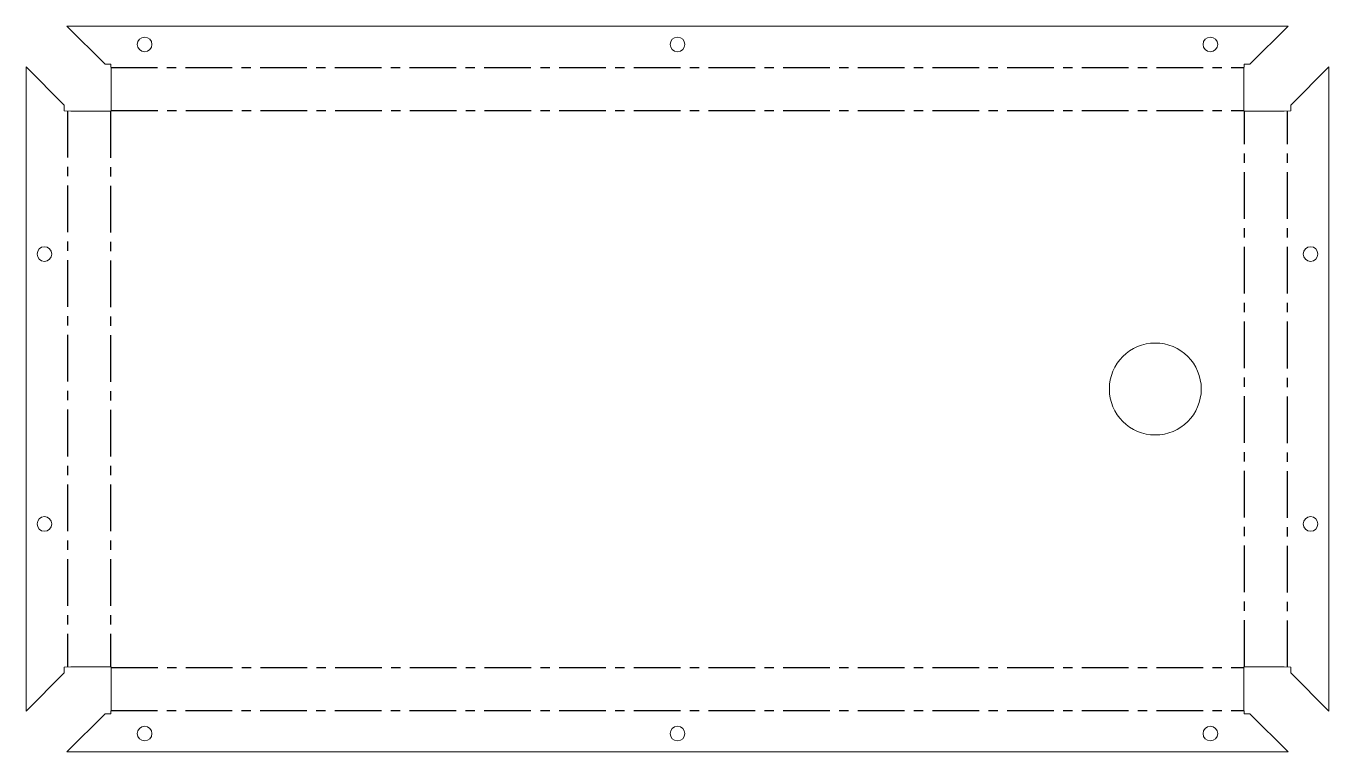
# Model space of a CAD drawing. Header units: millimetres. Extents: x -177 to 177, y -99 to 99.
import ezdxf

# ---------------------------------------------------------------- set-up
doc = ezdxf.new("R2010")
doc.units = ezdxf.units.MM
doc.linetypes.add('CENTERX2', pattern=[20.32, 12.7, -2.54, 2.54, -2.54])
doc.linetypes.add('HIDDEN', pattern=[1.905, 1.27, -0.635])

msp = doc.modelspace()

# ---------------------------------------------------------------- linework, layer by layer
at = {"color": 7, "linetype": 'Continuous', "lineweight": 15}
for p, q in [((-155.73, 88.34), (-166.13, 98.74)), ((166.13, 98.74), (-166.13, 98.74)), ((155.73, 88.34), (166.13, 98.74)), ((-177.24, 87.63), (-177.24, -87.63)), ((-166.84, 77.23), (-177.24, 87.63)), ((-154.19, 88.34), (-155.73, 88.34)), ((-154.13, 86.52), (-154.19, 88.34)), ((-154.13, 75.63), (-154.13, 86.52)), ((154.19, 88.34), (154.13, 86.52)), ((154.13, 75.63), (154.13, 86.52)), ((154.19, 88.34), (155.73, 88.34)), ((166.84, 77.23), (177.24, 87.63)), ((177.24, -87.63), (177.24, 87.63)), ((-166.84, 75.69), (-166.84, 77.23)), ((-166.84, 75.69), (-165.02, 75.63)), ((-154.13, 75.63), (-165.02, 75.63)), ((154.13, 75.63), (165.02, 75.63)), ((165.02, 75.63), (166.84, 75.69)), ((166.84, 75.69), (166.84, 77.23)), ((-166.84, -77.23), (-177.24, -87.63)), ((-165.02, -75.63), (-166.84, -75.69)), ((-166.84, -75.69), (-166.84, -77.23)), ((-154.13, -75.63), (-165.02, -75.63)), ((-154.13, -75.63), (-154.13, -86.52)), ((154.13, -75.63), (165.02, -75.63)), ((154.13, -75.63), (154.13, -86.52)), ((166.84, -75.69), (165.02, -75.63)), ((166.84, -75.69), (166.84, -77.23)), ((166.84, -77.23), (177.24, -87.63)), ((-155.73, -88.34), (-166.13, -98.74)), ((-154.19, -88.34), (-155.73, -88.34)), ((-154.19, -88.34), (-154.13, -86.52)), ((154.13, -86.52), (154.19, -88.34)), ((154.19, -88.34), (155.73, -88.34)), ((155.73, -88.34), (166.13, -98.74)), ((-166.13, -98.74), (166.13, -98.74))]:
    msp.add_line(p, q, dxfattribs=at)
at = {"color": 7, "linetype": 'CENTERX2'}
for p, q in [((-154.16, 87.43), (154.16, 87.43)), ((-165.93, 75.66), (-165.93, -75.66)), ((-154.31, 75.63), (-154.31, -75.63)), ((-154.13, 75.81), (154.13, 75.81)), ((154.31, -75.63), (154.31, 75.63)), ((165.93, -75.66), (165.93, 75.66)), ((-154.13, -75.81), (154.13, -75.81)), ((-154.16, -87.43), (154.16, -87.43))]:
    msp.add_line(p, q, dxfattribs=at)
at = {"color": 7, "linetype": 'HIDDEN', "lineweight": 0, "flags": 128}
for points in [[(-154.13, 86.52), (-154.13, 86.52)], [(154.13, 86.52), (154.13, 86.52)], [(-165.02, 75.63), (-165.02, 75.63)], [(165.02, 75.63), (165.02, 75.63)], [(-165.02, -75.63), (-165.02, -75.63)], [(165.02, -75.63), (165.02, -75.63)], [(-154.13, -86.52), (-154.13, -86.52)], [(154.13, -86.52), (154.13, -86.52)]]:
    msp.add_lwpolyline(points, dxfattribs=at)
at = {"color": 7, "linetype": 'Continuous', "lineweight": 15}
for centre, radius in [((-145, 93.74), 2), ((0, 93.74), 2), ((145, 93.74), 2), ((-172.24, 36.7), 2), ((172.24, 36.7), 2), ((130, 0), 12.5), ((-172.24, -36.7), 2), ((172.24, -36.7), 2), ((-145, -93.74), 2), ((0, -93.74), 2), ((145, -93.74), 2)]:
    msp.add_circle(centre, radius, dxfattribs=at)

doc.saveas('drawing.dxf')
